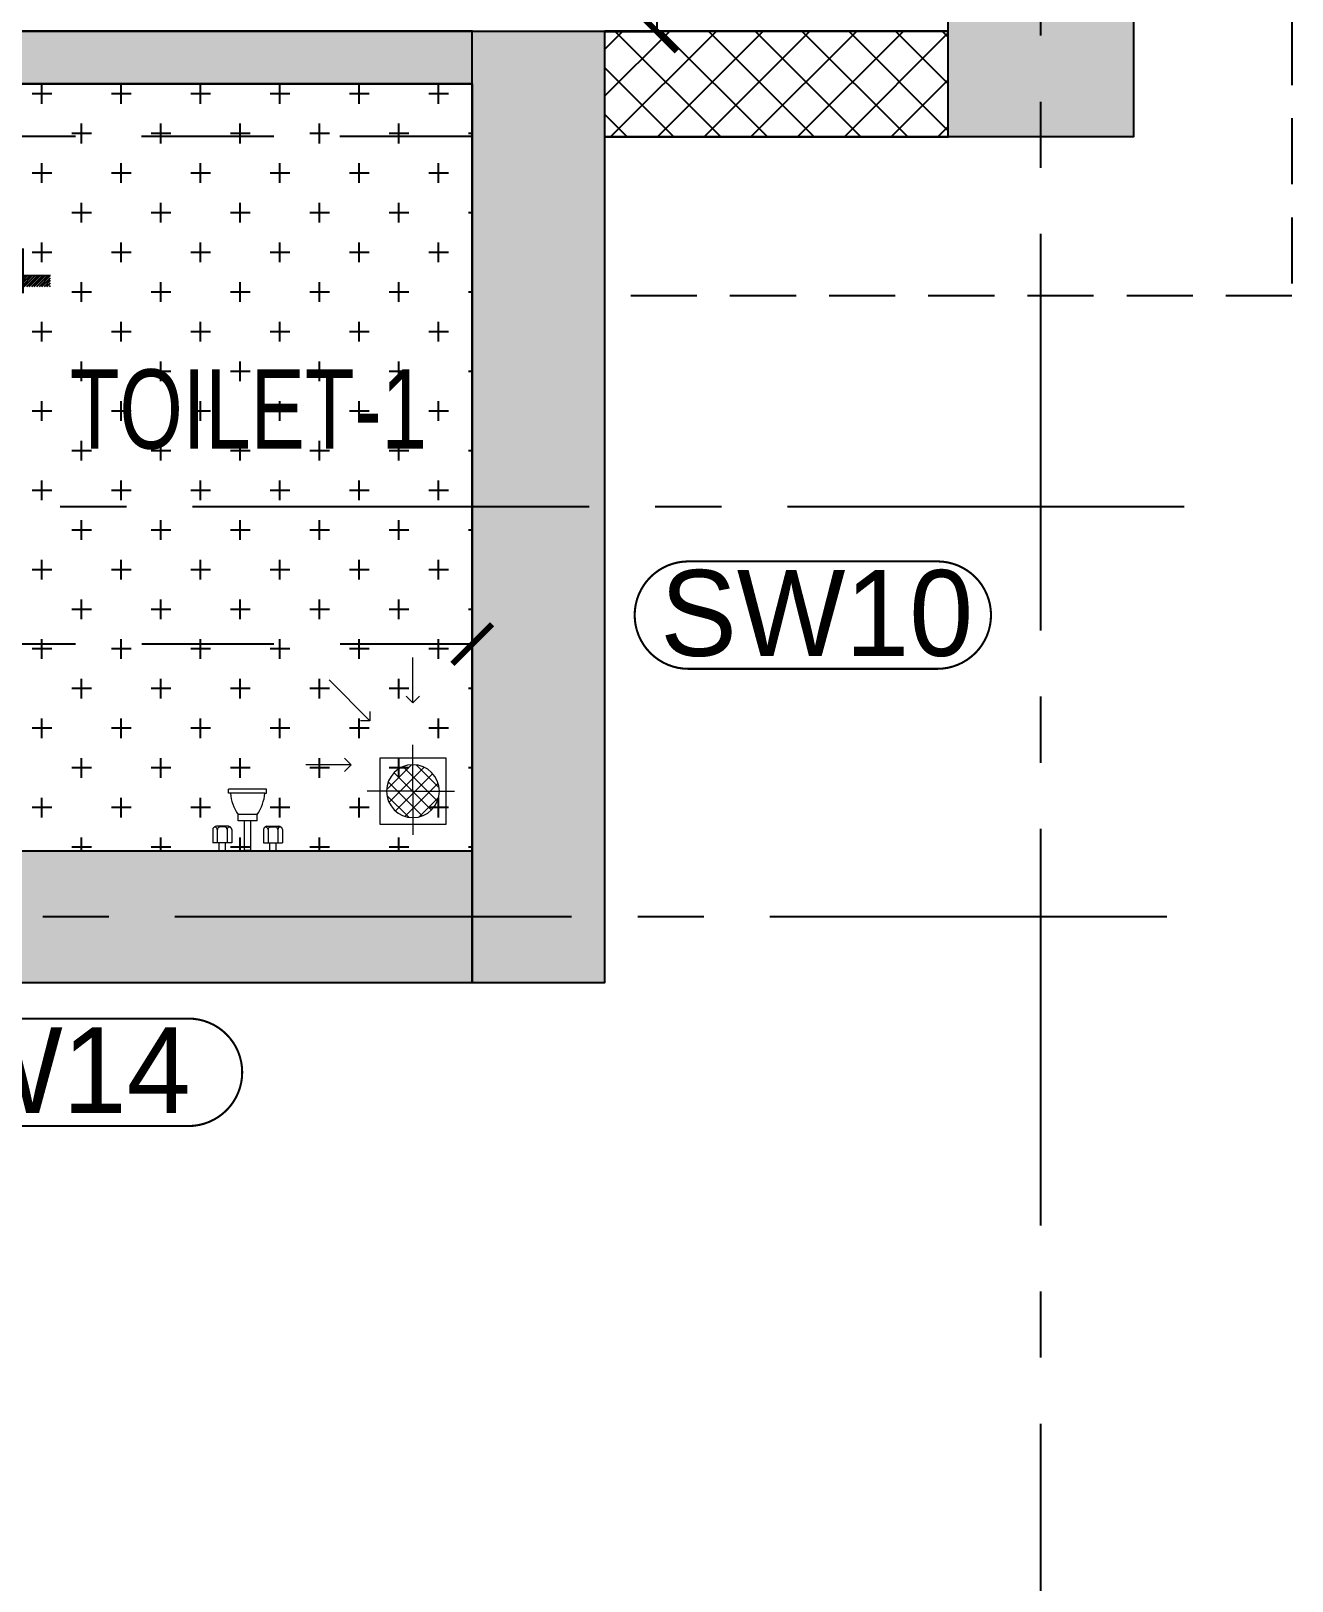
# Model space of a CAD drawing. Header units: millimetres. Extents: x 1167879 to 1231451, y -5731814 to -5645217.
# Drawn here: x 1215068 to 1217452, y -5709231 to -5706300 of the extents above; entities that cross this region are included whole.
import ezdxf

# ---------------------------------------------------------------- set-up
doc = ezdxf.new("R2010")
doc.units = ezdxf.units.MM
doc.header["$LTSCALE"] = 1000
doc.header["$MEASUREMENT"] = 0
for name, pattern in [('2BHK-A - BACK$0$AUDIT_D_120904163729-0', [0]), ('AUDIT_D_120904163729-0', [0]), ('T8(T9 IS SIMILAR) - 1st FLOOR ELEVATION$0$AUDIT_D_120904163729-0', [0]), ('T8(T9 IS SIMILAR) - 1st FLOOR ELEVATION$0$HIDDEN', [0.375, 0.25, -0.125]), ('T8(T9 IS SIMILAR) - DIMENSION & TEXTING$0$HIDDEN', [0.375, 0.25, -0.125]), ('T8(T9 IS SIMILAR)$0$$0$HIDDEN', [0.375, 0.25, -0.125]), ('T8_REFUGE COLUMNS$0$CENTER2', [1.125, 0.75, -0.125, 0.125, -0.125])]:
    doc.linetypes.add(name, pattern=pattern)
doc.layers.get('0').update_dxf_attribs({"linetype": 'AUDIT_D_120904163729-0'})
for name, color, linetype in [('2BHK-A - BACK$0$A-HATCH -160', 251, '2BHK-A - BACK$0$AUDIT_D_120904163729-0'), ('2BHK-A - BACK$0$a-tile drop', 3, 'Continuous'), ('2BHK-A - BACK$0$A-TOI SUNK 50MM', 8, 'Continuous'), ('2BHK-A - BACK$0$APT PLANS-typ$0$TILEDROP', 3, 'Continuous'), ('A_dim', 1, 'Continuous'), ('T8(T9 IS SIMILAR) - 1st FLOOR ELEVATION$0$A-WALL-FEATURES', 6, 'T8(T9 IS SIMILAR) - 1st FLOOR ELEVATION$0$AUDIT_D_120904163729-0'), ('T8(T9 IS SIMILAR) - DIMENSION & TEXTING$0$A-DIMENSIONS', 2, 'T8(T9 IS SIMILAR) - DIMENSION & TEXTING$0$HIDDEN'), ('T8(T9 IS SIMILAR)$0$$6$a-beam 2', 50, 'Continuous'), ('T8(T9 IS SIMILAR)$0$S-BEAM', 20, 'T8(T9 IS SIMILAR)$0$$0$HIDDEN'), ('T8_REFUGE COLUMNS$0$A-CENTERLINE', 193, 'T8_REFUGE COLUMNS$0$CENTER2'), ('T8_REFUGE COLUMNS$0$A-RCC COLS', 3, 'Continuous'), ('T8_TYPICAL COLUMNS$0$A-RCC COLS', 3, 'Continuous')]:
    doc.layers.add(name, color=color, linetype=linetype)
for name, color, linetype, lineweight in [('2BHK-A - BACK$0$a-TOI-fixtures', 251, 'Continuous', 0), ('2BHK-A - BACK$0$A-WALL- 160', 6, 'Continuous', 30), ('T8(T9 IS SIMILAR) - DIMENSION & TEXTING$0$a-Text', 4, 'Continuous', 0), ('T8(T9 IS SIMILAR)$0$D&W', 8, 'Continuous', 25), ('T8_REFUGE COLUMNS$0$A-COLUMN NO size reduce', 81, 'Continuous', 25)]:
    doc.layers.add(name, color=color, linetype=linetype, lineweight=lineweight)
doc.layers.add('T8_REFUGE COLUMNS$0$COL-HATCH', color=7, linetype='Continuous', lineweight=25, true_color=0xa3a3a3)
doc.styles.add('2BHK-A - BACK$0$Romans 1', font='romans.shx', dxfattribs={"height": 100})
doc.styles.add('T8(T9 IS SIMILAR) - DIMENSION & TEXTING$0$ARIAL ARROW', font='swisscl.ttf')
doc.styles.add('T8(T9 IS SIMILAR) - DIMENSION & TEXTING$0$Romans 1', font='romans.shx', dxfattribs={"height": 100})
doc.styles.add('T8_REFUGE COLUMNS$0$STANDARD', font='GOTHIC.TTF')
doc.dimstyles.new('2BHK-A - BACK$0$ALPINE S', dxfattribs={"dimscale": 0, "dimtxt": 100, "dimasz": 75, "dimexe": 0, "dimexo": 0, "dimgap": 75, "dimtad": 1, "dimdec": 0, "dimzin": 0, "dimdsep": 46, "dimtxsty": '2BHK-A - BACK$0$Romans 1', "dimblk": '2BHK-A - BACK$0$_ArchTick', "dimcen": 0.09, "dimclrd": 256, "dimclre": 256, "dimclrt": 7, "dimadec": 0, "dimazin": 0, "dimtfac": 1, "dimtdec": 0, "dimtofl": 0, "dimtmove": 1, "dimatfit": 0, "dimldrblk": '2BHK-A - BACK$0$_Open90', "dimfxl": 1, "dimtolj": 1, "dimtzin": 0, "dimarcsym": 0})
doc.dimstyles.new('T8(T9 IS SIMILAR) - DIMENSION & TEXTING$0$ALPINE S', dxfattribs={"dimscale": 0, "dimtxt": 100, "dimasz": 75, "dimexe": 0, "dimexo": 0, "dimgap": 75, "dimtad": 1, "dimdec": 0, "dimzin": 0, "dimdsep": 46, "dimtxsty": 'T8(T9 IS SIMILAR) - DIMENSION & TEXTING$0$Romans 1', "dimblk": 'T8(T9 IS SIMILAR) - DIMENSION & TEXTING$0$_ArchTick', "dimcen": 0.09, "dimclrd": 256, "dimclre": 256, "dimclrt": 7, "dimadec": 0, "dimazin": 0, "dimtfac": 1, "dimtdec": 0, "dimtofl": 0, "dimtmove": 1, "dimatfit": 0, "dimldrblk": 'T8(T9 IS SIMILAR) - DIMENSION & TEXTING$0$_Open90', "dimfxl": 1, "dimtolj": 1, "dimtzin": 0, "dimarcsym": 0})

# ---------------------------------------------------------------- blocks, each defined once
blk = doc.blocks.new('T8(T9 IS SIMILAR) - 1st FLOOR ELEVATION')
at = {"layer": 'T8(T9 IS SIMILAR) - 1st FLOOR ELEVATION$0$A-WALL-FEATURES', "color": 2, "linetype": 'T8(T9 IS SIMILAR) - 1st FLOOR ELEVATION$0$HIDDEN', "ltscale": 0.5}
blk.add_lwpolyline([(1213403.9, -5701589.7), (1217451.9, -5701589.7), (1217451.9, -5706800.3), (1216152.2, -5706800.3)], dxfattribs=at)
blk = doc.blocks.new('T8(T9 IS SIMILAR) - DIMENSION & TEXTING$0$_ArchTick')
at = {"color": 0, "linetype": 'ByBlock', "const_width": 0.15}
blk.add_lwpolyline([(-0.5, -0.5), (0.5, 0.5)], dxfattribs=at)
blk = doc.blocks.new('*D460')
at = {"layer": 'T8(T9 IS SIMILAR) - DIMENSION & TEXTING$0$A-DIMENSIONS', "linetype": 'T8(T9 IS SIMILAR) - DIMENSION & TEXTING$0$HIDDEN', "lineweight": -2, "transparency": 16777216}
for p, q in [((1213452.2, -5707851.3), (1213452.2, -5707459.1)), ((1215902.2, -5707850.9), (1215902.2, -5707459.1))]:
    blk.add_line(p, q, dxfattribs=at)
at = {"layer": 'T8(T9 IS SIMILAR) - DIMENSION & TEXTING$0$A-DIMENSIONS', "lineweight": -2, "transparency": 16777216}
blk.add_line((1215902.2, -5707459.1), (1213452.2, -5707459.1), dxfattribs=at)
at = {"layer": 'T8(T9 IS SIMILAR) - DIMENSION & TEXTING$0$A-DIMENSIONS', "linetype": 'ByBlock', "lineweight": -2, "transparency": 16777216, "xscale": 75, "yscale": 75, "zscale": 75, "rotation": 180}
blk.add_blockref('T8(T9 IS SIMILAR) - DIMENSION & TEXTING$0$_ArchTick', (1213452.2, -5707459.1), dxfattribs=at)
at = {"layer": 'T8(T9 IS SIMILAR) - DIMENSION & TEXTING$0$A-DIMENSIONS', "linetype": 'ByBlock', "lineweight": -2, "transparency": 16777216, "xscale": 75, "yscale": 75, "zscale": 75}
blk.add_blockref('T8(T9 IS SIMILAR) - DIMENSION & TEXTING$0$_ArchTick', (1215902.2, -5707459.1), dxfattribs=at)
at = {"layer": 'T8(T9 IS SIMILAR) - DIMENSION & TEXTING$0$A-DIMENSIONS', "color": 7, "linetype": 'ByBlock', "transparency": 16777216, "insert": (1214677.2, -5707334.1), "char_height": 100, "attachment_point": 5, "style": 'T8(T9 IS SIMILAR) - DIMENSION & TEXTING$0$Romans 1'}
blk.add_mtext('\\A1;2450', dxfattribs=at)
blk = doc.blocks.new('T8(T9 IS SIMILAR) - DIMENSION & TEXTING$0$_Open90')
at = {"color": 0, "linetype": 'ByBlock', "lineweight": -2}
for p, q in [((-0.5, 0.5), (0, 0)), ((0, 0), (-1, 0)), ((0, 0), (-0.5, -0.5))]:
    blk.add_line(p, q, dxfattribs=at)
blk = doc.blocks.new('*D415')
at = {"layer": 'T8(T9 IS SIMILAR) - DIMENSION & TEXTING$0$A-DIMENSIONS', "linetype": 'T8(T9 IS SIMILAR) - DIMENSION & TEXTING$0$HIDDEN', "lineweight": -2, "transparency": 16777216}
for p, q in [((1216223.8, -5702350.7), (1216251.1, -5702350.7)), ((1216152.2, -5706300.9), (1216251.1, -5706300.9))]:
    blk.add_line(p, q, dxfattribs=at)
at = {"layer": 'T8(T9 IS SIMILAR) - DIMENSION & TEXTING$0$A-DIMENSIONS', "lineweight": -2, "transparency": 16777216}
blk.add_line((1216251.1, -5702350.7), (1216251.1, -5706300.9), dxfattribs=at)
at = {"layer": 'T8(T9 IS SIMILAR) - DIMENSION & TEXTING$0$A-DIMENSIONS', "linetype": 'ByBlock', "lineweight": -2, "transparency": 16777216, "xscale": 75, "yscale": 75, "zscale": 75}
for p, rotation in [((1216251.1, -5702350.7), 90), ((1216251.1, -5706300.9), 270)]:
    blk.add_blockref('T8(T9 IS SIMILAR) - DIMENSION & TEXTING$0$_ArchTick', p, dxfattribs=dict(at, rotation=rotation))
at = {"layer": 'T8(T9 IS SIMILAR) - DIMENSION & TEXTING$0$A-DIMENSIONS', "color": 7, "linetype": 'ByBlock', "transparency": 16777216, "insert": (1216126.1, -5704325.8), "char_height": 100, "attachment_point": 5, "rotation": 90, "style": 'T8(T9 IS SIMILAR) - DIMENSION & TEXTING$0$Romans 1'}
blk.add_mtext('\\A1;3950', dxfattribs=at)
blk = doc.blocks.new('*D416')
at = {"layer": 'T8(T9 IS SIMILAR) - DIMENSION & TEXTING$0$A-DIMENSIONS', "linetype": 'T8(T9 IS SIMILAR) - DIMENSION & TEXTING$0$HIDDEN', "lineweight": -2, "transparency": 16777216}
for p, q in [((1214202.2, -5706301.3), (1214202.2, -5706072.7)), ((1216802.1, -5706300.9), (1216802.1, -5706072.7))]:
    blk.add_line(p, q, dxfattribs=at)
at = {"layer": 'T8(T9 IS SIMILAR) - DIMENSION & TEXTING$0$A-DIMENSIONS', "lineweight": -2, "transparency": 16777216}
blk.add_line((1216802.1, -5706072.7), (1214202.2, -5706072.7), dxfattribs=at)
at = {"layer": 'T8(T9 IS SIMILAR) - DIMENSION & TEXTING$0$A-DIMENSIONS', "linetype": 'ByBlock', "lineweight": -2, "transparency": 16777216, "xscale": 75, "yscale": 75, "zscale": 75, "rotation": 180}
blk.add_blockref('T8(T9 IS SIMILAR) - DIMENSION & TEXTING$0$_ArchTick', (1214202.2, -5706072.7), dxfattribs=at)
at = {"layer": 'T8(T9 IS SIMILAR) - DIMENSION & TEXTING$0$A-DIMENSIONS', "linetype": 'ByBlock', "lineweight": -2, "transparency": 16777216, "xscale": 75, "yscale": 75, "zscale": 75}
blk.add_blockref('T8(T9 IS SIMILAR) - DIMENSION & TEXTING$0$_ArchTick', (1216802.1, -5706072.7), dxfattribs=at)
at = {"layer": 'T8(T9 IS SIMILAR) - DIMENSION & TEXTING$0$A-DIMENSIONS', "color": 7, "linetype": 'ByBlock', "transparency": 16777216, "insert": (1215502.1, -5705947.7), "char_height": 100, "attachment_point": 5, "style": 'T8(T9 IS SIMILAR) - DIMENSION & TEXTING$0$Romans 1'}
blk.add_mtext('\\A1;2600', dxfattribs=at)
blk = doc.blocks.new('T8_REFUGE COLUMNS')
at = {"layer": 'T8_REFUGE COLUMNS$0$COL-HATCH', "linetype": 'ByBlock'}
h = blk.add_hatch(color=256, dxfattribs=at)
h.dxf.hatch_style = 1
h.paths.add_polyline_path([(1216802.1, -5705649.9), (1217152.1, -5705649.9), (1217152.1, -5706499.9), (1216802.1, -5706499.9)])
h = blk.add_hatch(color=256, dxfattribs=at)
h.dxf.hatch_style = 1
h.paths.add_polyline_path([(1215902.1, -5706299.9), (1216152.1, -5706299.9), (1216152.1, -5708099.9), (1215902.1, -5708099.9)])
h = blk.add_hatch(color=256, dxfattribs=at)
h.dxf.hatch_style = 1
h.paths.add_polyline_path([(1215902.1, -5708099.9), (1213292.1, -5708099.9), (1213292.1, -5707849.9), (1215902.1, -5707849.9)])
at = {"layer": 'T8_REFUGE COLUMNS$0$A-CENTERLINE'}
for p, q in [((1216977.1, -5728808.5), (1216977.1, -5698299.6)), ((1217248.2, -5707199.9), (1182156.9, -5707199.9)), ((1217215, -5707974.9), (1182156.9, -5707974.9))]:
    blk.add_line(p, q, dxfattribs=at)
at = {"layer": 'T8_REFUGE COLUMNS$0$A-COLUMN NO size reduce', "linetype": 'ByBlock', "const_width": 3.9}
for points in [[(1216310.8, -5707506, -1), (1216310.8, -5707302.8), (1216781.3, -5707302.8, -1), (1216781.3, -5707506)], [(1214761.6, -5708370.6, -1), (1214761.6, -5708167.4), (1215365.6, -5708167.4, -1), (1215365.6, -5708370.6)]]:
    blk.add_lwpolyline(points, format="xyb", close=True, dxfattribs=at)
at = {"layer": 'T8_REFUGE COLUMNS$0$A-RCC COLS', "linetype": 'ByBlock'}
for points in [[(1216802.1, -5705649.9), (1217152.1, -5705649.9), (1217152.1, -5706499.9), (1216802.1, -5706499.9)], [(1215902.1, -5706299.9), (1216152.1, -5706299.9), (1216152.1, -5708099.9), (1215902.1, -5708099.9)], [(1215902.1, -5708099.9), (1213292.1, -5708099.9), (1213292.1, -5707849.9), (1215902.1, -5707849.9)]]:
    blk.add_lwpolyline(points, close=True, dxfattribs=at)
at = {"layer": 'T8_REFUGE COLUMNS$0$A-COLUMN NO size reduce', "linetype": 'ByBlock', "char_height": 162.5, "attachment_point": 1, "style": 'T8_REFUGE COLUMNS$0$STANDARD'}
for s, insert in [('SW10', (1216257.5, -5707319.1)), ('SW14', (1214777.8, -5708183.7))]:
    blk.add_mtext_dynamic_manual_height_columns(s, width=444.685, gutter_width=500, heights=[0], dxfattribs=dict(at, insert=insert))
blk = doc.blocks.new('T8_TYPICAL COLUMNS')
at = {"layer": 'T8_TYPICAL COLUMNS$0$A-RCC COLS', "linetype": 'ByBlock'}
blk.add_blockref('T8_REFUGE COLUMNS', (0, 0), dxfattribs=at)
blk = doc.blocks.new('2BHK-A - BACK$0$Type-A-First Floor Plan-bottom-up$0$FLOOR TRAP-flat-6')
at = {"layer": '2BHK-A - BACK$0$a-TOI-fixtures'}
h = blk.add_hatch(dxfattribs=at)
h.set_pattern_fill('ACET-2D-_USER', color=256, scale=20, angle=45, style=0, double=1, pattern_type=0)
h.set_pattern_definition([(45, (-789896.981, 5385770.066), (-14.142135624, 14.142135624), []), (135, (-789896.981, 5385770.066), (-14.142135624, -14.142135624), [])])
edge = h.paths.add_edge_path()
edge.add_arc((150, 150), 50, 0, 360)
for q in [(150, 228.6), (67.6, 150), (237.4, 150), (150, 63.6)]:
    blk.add_line((150, 150), q, dxfattribs=at)
blk.add_lwpolyline([(87.5, 212.5), (212.5, 212.5), (212.5, 87.5), (87.5, 87.5)], close=True, dxfattribs=at)
blk.add_circle((150, 150), 50, dxfattribs=at)
blk = doc.blocks.new('2BHK-A - BACK$0$SH-flat-2')
at = {"color": 0}
for p, q in [((14.6, 30), (14.7, 66)), ((39.9, 65.9), (14.7, 66)), ((45.9, 36.2), (45.9, 59)), ((0.1, 54), (14.6, 54)), ((0.1, 42), (14.6, 42)), ((39.7, 38.7), (14.5, 38.7)), ((39.8, 57.2), (14.6, 57.2)), ((39.8, 29.9), (14.6, 30)), ((43.4, 31.6), (44.7, 33.1)), ((44.6, 43), (44.6, 52.2)), ((108.4, -32.8), (108.5, 32.4)), ((108.5, 35.8), (116.3, 35.8)), ((108.5, 32.4), (108.5, 35.8)), ((116.2, -36.2), (116.3, 35.8)), ((0, -6), (0, 6)), ((0, 6), (56.3, 5.9)), ((56.2, -18.1), (56.3, 17.9)), ((56.3, 17.9), (68.3, 17.9)), ((68.2, -18.1), (68.3, 17.9)), ((0, -6), (56.3, -6.1)), ((56.2, -18.1), (68.2, -18.1)), ((-0.1, -42), (14.4, -42)), ((-0.1, -54), (14.4, -54)), ((39.5, -57.3), (14.3, -57.3)), ((14.5, -30), (14.4, -66)), ((39.6, -38.8), (14.4, -38.8)), ((39.7, -30.1), (14.5, -30)), ((43.3, -31.7), (44.6, -33.3)), ((44.4, -43.2), (44.4, -52.4)), ((45.7, -36.4), (45.7, -59.2)), ((108.4, -32.8), (108.4, -36.2)), ((108.4, -36.2), (116.2, -36.2)), ((39.6, -66.1), (14.4, -66))]:
    blk.add_line(p, q, dxfattribs=at)
for centre, radius, start, end in [((39.8, 62), 4.8, 269.8776, 359.8776), ((39.9, 61.1), 4.8, 359.8776, 89.8776), ((41.1, 59), 4.8, 359.8776, 46.4449), ((39.8, 43.5), 4.8, 269.8776, 359.8776), ((39.7, 33.9), 4.8, 359.8776, 89.8776), ((39.8, 52.2), 4.8, 359.8776, 89.8776), ((39.8, 34.7), 4.8, 269.8776, 359.8776), ((41.1, 36.2), 4.8, 319.2258, 359.8776), ((114.8, -47.9), 80.5, 94.4595, 125.2375), ((115, 47.4), 80.5, 234.5177, 265.2957), ((39.5, -52.4), 4.8, 269.8776, 359.8776), ((39.5, -62.1), 4.8, 359.8776, 89.8776), ((39.6, -34), 4.8, 269.8776, 359.8776), ((39.6, -43.6), 4.8, 359.8776, 89.8776), ((39.7, -34.9), 4.8, 359.8776, 89.8776), ((40.9, -36.4), 4.8, 359.8776, 40.5294), ((39.6, -61.3), 4.8, 269.8776, 359.8776), ((40.9, -59.2), 4.8, 313.3103, 359.8776)]:
    blk.add_arc(centre, radius, start, end, dxfattribs=at)
blk = doc.blocks.new('2BHK-A - BACK$0$TILE DROP -x')
at = {"layer": '2BHK-A - BACK$0$APT PLANS-typ$0$TILEDROP'}
h = blk.add_hatch(dxfattribs=at)
h.set_pattern_fill('ACET-2D-ANSI31', color=8, scale=27, angle=90, style=0)
h.set_pattern_definition([(135, (583590.9237, -2384968.1492), (-2.3864853865, -2.3864853865), [])])
h.paths.add_polyline_path([(-58303, -19205.9), (-58303, -19151.2), (-58284.2, -19151.2), (-58284.2, -19205.9)])
edge = h.paths.add_edge_path()
edge.add_line((-58303, -19258.5), (-58323.9, -19258.5))
edge.add_line((-58303, -19205.9), (-58303, -19258.5))
edge.add_line((-58323.7, -19205.9), (-58303, -19205.9))
edge.add_line((-58323.7, -19258.5), (-58323.7, -19205.9))
at = {"layer": '2BHK-A - BACK$0$APT PLANS-typ$0$TILEDROP', "color": 1}
blk.add_line((-58252, -19205.9), (-58336, -19205.9), dxfattribs=at)
at = {"layer": '2BHK-A - BACK$0$APT PLANS-typ$0$TILEDROP', "color": 20, "const_width": 3}
for points in [[(-58284.2, -19205.9), (-58284.2, -19151.2)], [(-58303, -19258.5), (-58303, -19205.9)], [(-58303, -19205.9), (-58284.2, -19205.9)]]:
    blk.add_lwpolyline(points, dxfattribs=at)
blk = doc.blocks.new('2BHK-A - BACK$0$_ArchTick')
at = {"color": 0, "linetype": 'ByBlock', "const_width": 0.15}
blk.add_lwpolyline([(-0.5, -0.5), (0.5, 0.5)], dxfattribs=at)
blk = doc.blocks.new('2BHK-A - BACK$0$_Open90')
at = {"color": 0, "linetype": 'ByBlock', "lineweight": -2}
for p, q in [((0, 0), (-1, 0)), ((-0.5, 0.5), (0, 0)), ((0, 0), (-0.5, -0.5))]:
    blk.add_line(p, q, dxfattribs=at)
blk = doc.blocks.new('T8(T9 IS SIMILAR) - DIMENSION & TEXTING')
at = {"layer": 'T8(T9 IS SIMILAR) - DIMENSION & TEXTING$0$a-Text', "style": 'T8(T9 IS SIMILAR) - DIMENSION & TEXTING$0$ARIAL ARROW'}
blk.add_text('TOILET-1', height=150, dxfattribs=at).set_placement((1215141.2, -5707089.6))
at = {"layer": 'T8(T9 IS SIMILAR) - DIMENSION & TEXTING$0$A-DIMENSIONS', "linetype": 'ByBlock'}
for base, p1, p2, angle, picture, middle in [((1216251.1, -5706300.9), (1216223.8, -5702350.7), (1216152.2, -5706300.9, -0.7), 270, '*D415', (1216126.1, -5704325.8)), ((1214202.2, -5706072.7), (1216802.1, -5706300.9), (1214202.2, -5706301.3), 180, '*D416', (1215502.1, -5705947.7)), ((1213452.2, -5707459.1), (1215902.2, -5707850.9, -0.7), (1213452.2, -5707851.3), 180, '*D460', (1214677.2, -5707334.1))]:
    dim = blk.add_linear_dim(base=base, p1=p1, p2=p2, angle=angle, dimstyle='T8(T9 IS SIMILAR) - DIMENSION & TEXTING$0$ALPINE S', override={"dimscale": 1, "dimfxl": 5, "dimarcsym": 1}, dxfattribs=at)
    dim.commit()
    dim.dimension.update_dxf_attribs({"geometry": picture, "text_midpoint": middle})
blk = doc.blocks.new('2BHK-A - BACK$0$A$C1DA736AB')
at = {"color": 0, "linetype": 'ByBlock'}
for points in [[(117, 0.4, 0), (202.3, 0.4, 0)], [(81.7, -82.8, 0), (158.2, -159.9, 0)], [(0.4, -117, 0), (0.4, -202.3, 0)]]:
    blk.add_leader(points, dimstyle='2BHK-A - BACK$0$ALPINE S', override={"dimscale": 1, "dimasz": 25, "dimtad": 0, "dimfxl": 5, "dimtfill": 1, "dimarcsym": 1}, dxfattribs=at)
blk = doc.blocks.new('2BHK-A - BACK')
at = {"layer": '2BHK-A - BACK$0$A-HATCH -160', "linetype": 'ByBlock'}
h = blk.add_hatch(dxfattribs=at)
h.set_pattern_fill('ZIGZAG', color=256, scale=250)
h.set_pattern_definition([(9e-15, (-0.22, 0.45), (31.25, 31.25), [31.25, -31.25]), (90, (31.03, 0.45), (-31.25, 31.25), [31.25, -31.25])])
h.paths.add_polyline_path([(1196642.1, -5706299.9), (1198342.2, -5706299.9), (1198342.2, -5706399.9), (1196642.1, -5706399.9)])
h.paths.add_polyline_path([(1199382.6, -5705299.9), (1199382.6, -5705199.9), (1201592.2, -5705199.9), (1201592.2, -5705299.9), (1200442.1, -5705299.9), (1200442.1, -5705399.9), (1200342.1, -5705399.9), (1200342.1, -5705299.9)])
h.paths.add_polyline_path([(1200442.1, -5706399.9), (1201341.8, -5706399.9), (1201341.8, -5706299.9), (1200442.1, -5706299.9)])
h.paths.add_polyline_path([(1202091.8, -5706299.9), (1202691.8, -5706299.9), (1202691.8, -5706399.9), (1202091.8, -5706399.9)])
h.paths.add_polyline_path([(1204892.1, -5708749.5), (1204992.1, -5708749.5), (1204992.1, -5707999.9), (1204892.1, -5707999.9)])
h.paths.add_polyline_path([(1204892.1, -5709649.5), (1204992.1, -5709649.5), (1204992.1, -5710549.5), (1204892.1, -5710549.5)])
h.paths.add_polyline_path([(1200142, -5708600.5), (1200257, -5708600.5), (1200257.1, -5708700.5), (1200042, -5708700.5), (1200042, -5708099.9), (1200142, -5708099.9)])
h.paths.add_polyline_path([(1202792.1, -5701189.9), (1203427.1, -5701189.9), (1203427.1, -5701089.9), (1202792.1, -5701089.9)])
h = blk.add_hatch(dxfattribs=at)
h.set_pattern_fill('ANSI37', color=256, scale=500)
h.paths.add_polyline_path([(1195742.4, -5706499.9), (1196391.8, -5706499.9), (1196391.8, -5706299.9), (1195742.4, -5706299.9)])
at = {"layer": '2BHK-A - BACK$0$A-TOI SUNK 50MM'}
h = blk.add_hatch(dxfattribs=at)
h.set_pattern_fill('CROSS', color=256, scale=300, style=0)
h.set_pattern_definition([(9e-15, (54492.616, 14881.46), (75, 75), [37.5, -112.5]), (90, (54511.366, 14862.71), (-75, 75), [37.5, -112.5])])
h.paths.add_polyline_path([(1196642.1, -5706399.9), (1199092.2, -5706399.9), (1199092.2, -5707849.9), (1196642.1, -5707849.9)])
h.paths.add_polyline_path([(1202691.8, -5706399.9), (1200442.1, -5706399.9), (1200442.1, -5707850.3), (1202692.3, -5707850.3)])
blk.add_lwpolyline([(1196642.1, -5706399.9), (1199092.2, -5706399.9), (1199092.2, -5707849.9), (1196642.1, -5707849.9)], close=True, dxfattribs=at)
at = {"layer": '2BHK-A - BACK$0$A-WALL- 160', "linetype": 'ByBlock'}
for p, q in [((1195742.1, -5706299.9), (1196391.8, -5706299.9)), ((1196642.1, -5706299.9), (1198342.2, -5706299.9)), ((1196642.1, -5706399.9), (1198342.2, -5706399.9)), ((1195742.1, -5706499.9), (1196391.8, -5706499.9))]:
    blk.add_line(p, q, dxfattribs=at)
at = {"layer": '2BHK-A - BACK$0$a-tile drop', "xscale": -0.9999999999999998, "rotation": 270.0003204097974}
blk.add_blockref('2BHK-A - BACK$0$TILE DROP -x', (1216697.7, -5648459.2), dxfattribs=at)
at = {"layer": '2BHK-A - BACK$0$a-TOI-fixtures'}
for name, p, xscale, rotation in [('2BHK-A - BACK$0$A$C1DA736AB', (1196754.6, -5707687), -1, 180), ('2BHK-A - BACK$0$SH-flat-2', (1197067.2, -5707849.6, 0), -0.9999999999999941, 269.877592600283)]:
    blk.add_blockref(name, p, dxfattribs=dict(at, xscale=xscale, rotation=rotation))
at = {"layer": '2BHK-A - BACK$0$a-TOI-fixtures', "extrusion": (0, 0, -1), "xscale": -1, "zscale": -1, "rotation": 270}
blk.add_blockref('2BHK-A - BACK$0$Type-A-First Floor Plan-bottom-up$0$FLOOR TRAP-flat-6', (-1196904.6, -5707887.4), dxfattribs=at)
blk = doc.blocks.new('T8(T9 IS SIMILAR)')
at = {"layer": 'T8(T9 IS SIMILAR)$0$D&W', "linetype": 'ByBlock'}
blk.add_blockref('T8_TYPICAL COLUMNS', (0, 0), dxfattribs=at)
at = {"layer": 'T8(T9 IS SIMILAR)$0$D&W', "linetype": 'ByBlock', "xscale": -1}
blk.add_blockref('2BHK-A - BACK', (2412544.6, 0), dxfattribs=at)
at = {"layer": 'T8(T9 IS SIMILAR)$0$$6$a-beam 2', "linetype": 'ByBlock'}
blk.add_blockref('T8(T9 IS SIMILAR) - DIMENSION & TEXTING', (0, 0), dxfattribs=at)
at = {"layer": 'T8(T9 IS SIMILAR)$0$S-BEAM'}
for p, q in [((1215901.8, -5706499.4), (1209852.1, -5706499.4)), ((1216151.8, -5706499.4, 0.1), (1216802.2, -5706499.4))]:
    blk.add_line(p, q, dxfattribs=at)

msp = doc.modelspace()

# ---------------------------------------------------------------- block references
at = {"layer": 'A_dim', "linetype": 'ByBlock'}
msp.add_blockref('T8(T9 IS SIMILAR) - 1st FLOOR ELEVATION', (0, 0), dxfattribs=at)

# ---------------------------------------------------------------- next in the draw order: block references
at = {"linetype": 'ByBlock'}
msp.add_blockref('T8(T9 IS SIMILAR) - DIMENSION & TEXTING', (0, 0), dxfattribs=at)

# ---------------------------------------------------------------- next in the draw order: block references
msp.add_blockref('T8(T9 IS SIMILAR)', (0, 0), dxfattribs=at)

doc.saveas('drawing.dxf')
